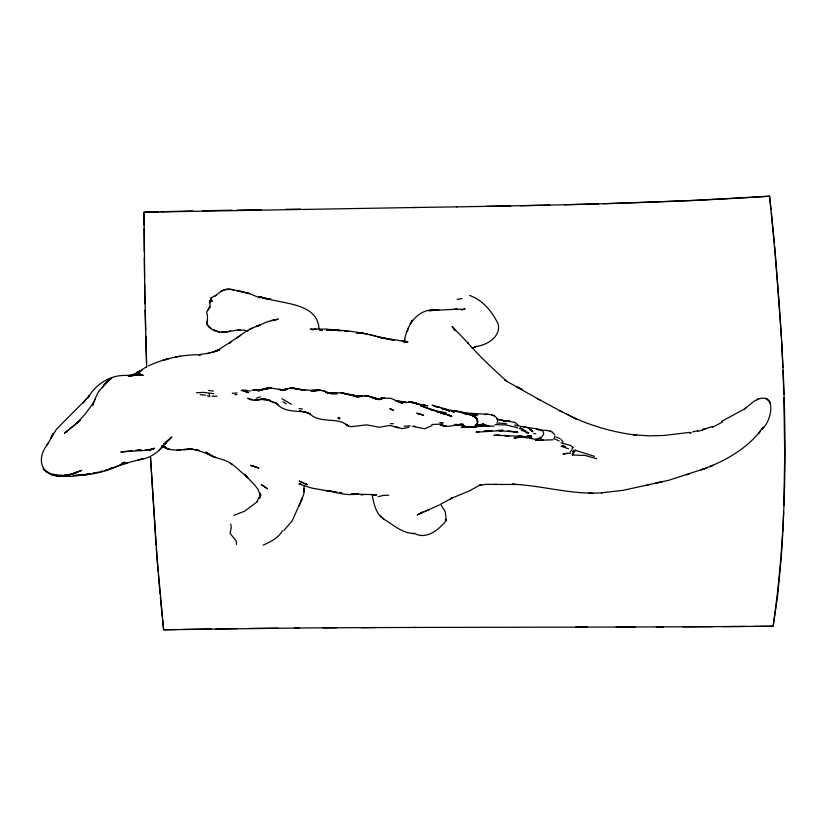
<?xml version="1.0" encoding="UTF-8"?>
<svg xmlns="http://www.w3.org/2000/svg" width="826" height="826" viewBox="0 0 826 826"><rect width="100%" height="100%" fill="white"/><g stroke="black" fill="none" stroke-linecap="round" stroke-linejoin="round"><path stroke-width="1.24" d="M209.721 302.574L209.587 300.592L210.134 306.033L208.131 309.915M746.528 407.466L744.525 408.984L754.355 400.951L758.547 399.01L756.957 399.629C777.824 390.987 771.556 422.705 761.427 429.572L763.338 427.083L758.557 433.464L760.405 431.017C745.537 449.891 723.328 461.992 700.995 469.88L704.341 468.714L668.286 480.422L655.885 482.983L662.307 481.888M783.905 505.471L784.7 454.92L783.915 397.657M783.678 512.203L782.8 532.398M208.792 326.889L207.76 325.072L210.692 328.17L207.285 325.072C206.727 320.643 208.524 316.503 206.531 312.156L210.041 306.9L209.277 308.005M319.032 328.727C317.473 303.638 285.373 304.123 266.932 298.661L268.357 298.94L260.644 297.092L263.731 297.928L261.284 297.226M782.718 534.081L781.355 555.95M304.092 485.76L303.875 493.783L301.583 500.102M781.241 557.633L777.555 596.227L773.115 626.242L754.066 626.397M206.903 322.976L207.563 320.509M211.425 297.763C209.752 298.867 214.832 295.522 216.474 295.491M554.742 436.118L554.432 437.584M596.785 458.76L585.169 455.467L572.397 454.992L572.614 453.763M207.006 321.655L207.285 325.072M260.304 495.621L259.87 497.613L260.541 493.752L260.283 497.748L260.262 493.886L260.448 495.889L258.073 489.405L254.924 485.316L244.857 474.723L247.8 477.779L234.016 465.606L230.32 463.262L232.085 464.336C224.207 457.996 213.284 458.998 205.829 452.225L209.277 454.393L195.39 449.52L199.149 450.573L191.735 449.22L187.75 449.034L193.439 449.375L183.589 449.509L191.24 449.127C181.503 449.592 171.065 452.049 162.195 446.37L164.415 447.31L162.041 446.432M404.358 341.634L404.864 339.94L404.079 342.563C406.609 324.153 418.338 307.251 438.885 309.895L428.508 310.721M594.544 456.365L575.226 450.242L574.287 451.76L572.934 451.636M212.055 300.272L209.732 301.335L212.065 300.901L210.516 299.126L211.043 298.382L210.516 299.126L212.065 300.901M260.644 494.578L257.041 501.372M92.698 405.442L95.073 399.505M283.907 530.478L292.177 520.876L302.471 497.665L300.953 501.599M408.581 327.819L407.28 331.422M299.115 506.162L301.882 499.307M477.098 423.81L477.48 423.18L476.292 424.729L477.573 422.571L476.963 419.185L477.748 421.869C477.17 417.491 472.813 415.034 468.817 414.384L472.358 415.189L469.498 414.538L472.709 415.499L470.417 414.766L473.381 415.994L477.232 419.505M573.998 450.098L572.614 452.307M258.848 498.512L260.737 495.001L259.663 496.984M440.568 504.108L445.297 511.79L446.298 520.535C439.143 529.456 426.195 540.297 414.26 533.255M211.435 300.303L211.208 300.984L211.972 300.809M572.397 454.992L575.226 450.242M48.61 442.488L47.01 445.069L56.405 429.283L89.58 395.871L87.701 397.512M47.474 444.326C33.577 462.209 44.728 480.453 67.236 475.26L64.067 475.415L69.735 475.342L63.798 475.373M102.362 387.724L105.934 382.717L111.727 378.143L106.399 382.025L110.364 379.062L105.934 382.717L103.642 385.732M89.177 396.005L87.649 397.874L89.177 396.005L88.33 397.244C95.382 384.947 108.712 375.964 123.022 375.469M282.451 530.808C278.248 538.046 270.525 541.856 263.164 545.119M85.233 400.094L83.127 402.964L86.792 398.369M104.83 384.204L103.808 385.566L108.505 380.414L98.356 391.834L92.605 404.224L92.966 403.584L84.572 414.879L74.949 424.76L64.583 433.092L80.638 420.124M158.984 450.438L164.808 443.562C158.747 452.627 149.155 458.822 138.179 459.845L142.97 458.74L127.256 462.87L128.04 462.581L104.995 470.727M210.516 299.126L211.064 298.041M162.361 446.629L171.891 436.975L165.324 442.653L168.225 440.175M570.074 451.905L571.984 449.84L572.315 447.816M76.911 423.304L76.488 423.645L78.604 421.921M240.603 335.263L237.114 337.813L246.065 331.216L252.085 328.17M476.85 424.172L475.249 425.349L476.85 424.492L475.662 424.936M238.745 336.626L215.999 351.411M64.552 433.113L66.73 431.585M257.774 501.361L244.816 511.087L233.81 515.393M164.013 443.552L164.942 442.942M422.891 511.779L417.223 514.908L439.484 504.882M146.708 366.641L137.88 372.299L142.031 370.285L138.2 371.824M721.707 421.384L744.773 408.798M153.481 448.9L145.541 449.953L150.921 449.778L154.534 448.239L149.227 450.129L122.011 451.791L123.755 451.43M133.027 374.581L140.368 371.07L136.517 372.464M717.102 424.853L722.306 422.117M441.538 503.715L452.359 497.923L468.972 491.088L479.41 485.399L485.667 484.346L496.736 484.428L494.103 484.459M133.729 374.539L132.015 375.52L136.476 374.539L132.914 375.314M220.749 291.485C227.48 287.334 235.978 290.453 243.185 291.836L236.897 291.02M563.022 445.338L561.071 446.226L568.525 448.797M273.334 320.715L274.087 320.312M716.287 425.287L712.291 427.414M212.385 352.32L219.799 349.543L209.732 353.001L198.767 354.715L200.801 354.788C182.897 354.488 164.859 358.288 148.556 365.794M451.595 498.295L450.242 498.956L452.359 497.923M250.113 328.996L260.2 324.866L256.256 326.415M258.239 325.661L256.349 326.538L267.387 321.706L278.269 319.084L274.562 320.075L275.502 319.683M132.377 375.531L136.589 373.786L133.017 375.19L139.449 373.207L132.305 375.19L140.183 373.362L132.098 375.241M424.574 511.573L429.437 509.466M421.394 512.925L422.21 512.574M124.54 462.457L121.752 463.531L124.984 462.24C109.259 470.996 91.376 475.869 73.318 475.466L88.96 474.062L87.184 474.32M217.506 350.72L219.086 350.048L214.099 351.845M461.538 310.06L465.131 308.728L463.716 309.069M710.009 466.607L713.065 465.327L710.143 466.556M140.399 449.767L138.603 450.521L140.967 449.685M406.175 341.799L404.812 342.356L407.972 341.943L378.019 337.122L381.942 337.762M214.388 296.358C220.201 292.28 225.488 286.488 233.675 290.143M230.578 330.782C223.495 333.952 214.502 332.279 208.968 326.879M133.017 375.19L134.473 374.612L131.706 375.531M109.806 468.621L112.109 467.722M704.041 468.869L707.221 467.661M689.307 473.814L686.396 474.857M124.602 463.851L128.04 462.581M552.997 439.773L535.671 440.403L543.167 439.876M63.127 475.373L54.588 475.126L57.448 475.466L51.604 474.31C60.071 477.366 69.394 475.642 77.427 472.08L71.139 474.351L73.927 473.391L65.368 475.239M71.408 474.33L81.712 470.345L71.635 474.248M105.738 470.066L107.411 469.478M256.359 398.246L260.386 396.831M462.013 298.558L457.16 299.404M432.101 425.566L424.678 428.756L413.805 426.629M251.785 390.109L259.199 390.316L262.885 389.428L254.418 390.378L257.578 390.512L261.161 389.944L253.2 390.399L260.892 390.058L268.636 387.724L257.764 390.584L268.677 388.375L263.04 389.273L268.636 387.724L283.494 389.986L285.218 390.027L280.004 389.676L285.445 389.717L278.331 389.449L283.762 389.789L287.458 389.015L282.11 389.924L291.072 388.034L305.692 390.099M712.724 426.423L702.833 429.551M131.355 375.572L133.709 374.818L131.53 375.489M471.966 348.045L475.673 346.941M265.745 388.705L263.432 389.098L267.531 388.602L259.467 390.378L261.357 389.8M697.474 431.471L699.157 430.955M245.683 390.254L244.362 390.646L246.478 390.378L243.04 390.512L246.974 390.708L241.202 390.574L243.143 390.388M263.04 389.273L265.136 388.633M258.445 391.059L261.852 390.048M473.133 347.715L474.971 347.188M494.227 425.968L490.902 426.237L482.787 425.018L488.589 425.72L461.238 427.352L469.581 427.011L465.41 427.083M100.504 471.646L102.279 471.161M123.559 451.471L121.949 451.894L132.274 450.707L131.427 450.717M517.396 437.305L513.989 438.183L519.451 437.367L527.762 437.408L523.715 437.419L532.161 438.234L530.003 438.11C540.07 442.633 551.727 430.635 535.847 428.653L536.817 428.828L523.911 427.011M408.88 427.269L402.241 428.694L395.096 426.536L398.628 427.93M129.362 376.202L130.869 375.83M601.442 492.833L623.269 490.303L650.392 484.304M207.037 353.662L209.732 353.001M128.319 376.367L130.756 375.768M646.944 485.141L658.942 482.487M378.246 496.632L383.574 495.373L388.788 495.208M275.244 319.621L271.279 320.529M123.208 451.543L120.833 452.101L122.382 451.739M374.89 494.691L376.202 494.671L350.978 494.113M99.998 471.78L102.496 471.223M129.858 375.964L134.989 374.859M96.828 472.462L98.593 472.069M697.774 430.697L692.642 431.822M131.964 375.479L141.525 374.694L131.964 375.479L137.116 374.643L133.482 375.159M139.243 449.922L137.705 450.253L139.945 449.964L135.939 450.315M689.7 433.268L691.445 432.896M93.317 473.205L95.073 472.844M175.587 357.008L180.244 356.161M93.162 473.236L94.866 472.885M570.88 453.206L563.002 453.97L567.782 453.154M130.436 375.82L140.038 374.684L129.3 375.458L143.239 375.293L133.895 375.128M87.164 474.413L90.674 473.732L88.052 474.207M479.183 431.626L476.013 432.204L503.024 430.46L499.028 430.583L517.954 432.256L513.638 431.657M700.004 430.697L702.554 430.222M86.307 474.558L71.521 476.385L59.957 476.158L52.472 474.847L46.132 471.099M477.108 424.626L475.869 424.843L483.499 424.347L482.735 424.223L485.543 424.76L482.208 424.089M690.061 432.359L663.815 435.478L648.482 435.849L633.532 434.744L636.65 435.188C614.245 432.514 592.221 426.278 571.768 416.758L576.414 419.019L559.553 410.594L561.907 411.699M244.672 330.018L237.764 330.39M410.14 425.834L404.162 426.195M86.596 474.434L88.96 474.062M469.075 426.743L465.523 427.29L471.409 426.629M177.063 450.201L180.822 449.643L179.407 449.85M356.667 493.721L354.127 494.082L358.112 493.566C348.138 496.25 338.092 492.998 328.407 490.716L329.987 491.057L327.705 490.572L337.328 492.317M196.474 392.742L203.557 392.381L213.82 393.754M383.677 398.018L380.714 398.246L390.636 398.225L402.551 403.398L395.447 400.589L405.834 402.128L397.378 401.581M491.997 430.738L483.799 431.44L487.898 431.089M356.109 396.893L362.397 396.325M485.389 431.492L489.498 430.935M468.352 426.856L463.448 427.352L467.63 426.97M481.94 425.958L483.024 425.834L479.916 426.154L484.129 425.762L479.761 426.175L487.164 425.4M377.719 398.937L375.541 399.061L378.525 398.927L375.045 399.123L380.518 399.309L373.713 398.122L372.918 397.905L379.743 399.226L367.167 395.809L355.934 395.902L355.242 395.85L362.49 395.716L355.934 395.902L348.799 394.591L353.094 395.571L352.33 395.427M499.338 434.848L493.917 435.323L509.188 435.601L505.027 435.942M458.368 424.585L461.073 424.285L448.105 426.392L440.227 425.111M478.667 426.319L474.867 426.722L481.31 426.03M356.357 396.779L362.562 396.335M240.252 329.512L228.389 331.66L221.544 331.711M483.024 425.834L473.835 426.815M316.306 390.419L313.147 390.76L315.697 390.502M315.305 390.306L316.492 390.244L311.732 390.419L320.013 389.944L331.433 393.455L328.098 392.567L332.444 393.455L327.839 392.587L337.338 393.589L329.171 393.021L333.766 393.486M337.38 393.527L331.309 393.971M468.982 427.166L472.524 426.825M475.053 346.662C486.204 345.505 500.979 337.349 498.212 324.153C492.451 311.877 482.735 300.014 469.602 295.44M469.932 427.073L478.966 426.288M602.422 492.781C572.098 495.053 542.434 485.471 512.244 484.17L515.176 484.48L496.302 484.439M381.447 398.266L384.782 397.998M315.955 390.45L313.921 390.615L318.516 390.471L311.01 390.739L311.991 390.688M237.155 393.042L232.323 393.217M360.755 494.774L363.378 494.567L361.922 494.671M457.449 309.151L454.599 309.368L461.796 309.244M434.063 310.277L429.83 310.576L456.561 309.213M431.853 424.471L442.932 424.027M316.203 329.068L314.272 329.182L326.115 329.078L339.858 330.514M332.888 393.321L333.663 393.341L329.213 393.197L336.564 393.093L325.578 392.639M475.074 426.588L476.013 426.536M496.694 430.47L502.962 430.449M234.832 394.714L236.948 394.591M488.187 414.322L484.552 414.518C489.591 413.774 498.006 415.055 497.634 421.694M355.335 493.896L351.866 494.031M484.449 431.224L487.092 431.151M505.997 435.86L521.464 436.2L518.274 436.19M412.246 426.35L415.024 426.216M466.174 427.073L466.897 427.042M148.091 449.902L150.921 449.778M131.582 375.303L122.465 375.469M314.778 390.543L317.711 390.44L316.977 390.368M598.623 203.857L564.416 204.755M603.517 203.723L693.902 200.429L769.564 196.206L771.061 209.587M499.028 430.583L502.146 430.491M158.726 211.786L144.065 212.199L144.085 225.271M161.163 211.724L192.933 210.96M500.907 430.522L503.117 430.47M496.663 423.015L506.328 423.614M549.755 205.096L520.421 205.726M359.847 396.387L362.315 396.335M202.711 210.754L232.034 210.186M460.288 424.368L463.283 424.306L461.548 424.172M177.889 629.495L163.61 629.794L162.598 620.047M486.215 206.366L510.654 205.922M182.649 629.412L211.219 628.937M236.917 210.093L261.357 209.68M456.561 206.872C560.937 205.075 665.374 203.062 769.564 196.206C783.957 338.774 793.869 483.809 773.115 626.242L723.122 626.604M57.892 475.57L60.979 475.518L57.758 475.57M285.796 209.298L300.468 209.092M412.886 207.532L456.881 206.861M529.662 429.788L531.097 429.768M376.202 494.671L372.887 494.722L376.79 494.867M414.982 207.502L144.065 212.199L144.798 293.478L146.687 367.147M212.076 396.212L216.908 396.253M215.978 628.865L237.413 628.586M249.318 628.441L277.887 628.163M299.58 627.987L163.61 629.794L157.188 559.883L150.497 457.15L156.052 545.181M294.552 628.028L336.967 627.75M746.931 626.449L656.309 626.924M323.121 627.832L375.355 627.574M682.648 626.82L713.592 626.666M361.22 627.636L415.974 627.44M635.029 626.996L575.701 627.13M616.155 627.048L663.598 626.893M414.549 627.45L587.41 627.11M336.337 393.568L331.763 393.434M487.474 414.363L465.895 412.99L454.765 410.501L457.346 411.678L456.437 411.152M503.602 421.115L509.725 421.559L497.634 419.629M200.15 394.683L205.519 395.148M439.793 422.654L443.18 422.695M454.579 424.368L459.039 424.915L456.582 424.44C462.064 424.936 467.217 427.569 472.771 427.052C480.195 426.34 478.553 415.581 471.791 415.158L476.303 418.4M495.156 424.657L506.111 424.915L517.809 427.806M299.962 484.108L301.056 484.129L298.971 484.046L311.887 488.104L331.691 491.563M401.539 402.035L405.36 402.107M489.333 425.886L486.215 425.803L489.116 425.948M519.575 426.092L527.329 427.548L531.345 429.933L532.842 431.719M390.512 423.635L393.331 423.728M314.83 329.161L310.153 329.016M508.63 421.115L515.207 422.52L518.676 425.596M316.699 390.295L320.343 390.43L319.394 390.399M509.869 421.167L502.342 420.455L503.54 420.661L496.457 418.73M336.832 330.4L334.406 330.214L338.846 330.483L326.673 330.183L345.382 330.555L363.636 333.219L359.486 332.754M332.95 330.245L330.761 330.142L332.785 330.266M328.5 393.135L340.209 392.773L358.711 396.656L350.864 394.942L354.23 395.871L353.208 395.633M248.771 392.567L245.725 392.298M137.911 374.932L141.845 375.149M340.962 392.877L359.238 396.284L349.574 394.776M519.275 436.19L525.078 436.541C519.564 436.933 534.329 436.231 530.55 436.097L531.376 435.891L527.855 436.159L531.252 436.427L527.071 435.983L529.951 436.376L528.619 436.087M336.409 330.379L341.902 330.689M266.158 388.695L268.202 388.819M312.971 390.45L302.017 389.707M301.893 411.441L299.27 411.038L305.135 411.926C295.388 410.811 284.289 412.04 276.916 404.007L278.682 405.401M540.679 430.129L547.277 430.511L551.685 431.647L554.835 434.703M223.784 331.876L226.076 332.052M442.653 412.442L435.911 411.276L451.141 415.881L420.517 405.742L435.911 411.276L446.112 412.711L445.152 412.628M372.082 494.464C373.889 503.55 375.479 513.617 383.904 519.203C393.537 524.902 402.407 533.451 414.311 533.586M411.647 533.379L413.991 533.565M404.09 402.179L408.034 402.53M535.713 433.702L533.803 433.474M473.566 414.456L477.056 414.786L465.688 413.599L477.903 414.91M208.596 390.409L213.366 391.07M250.392 391.09L247.17 390.677M465.286 413.805L466.339 413.909M56.911 475.611L60.453 475.972M464.893 413.816L473.412 414.342L462.89 413.176M424.719 405.432L425.297 405.535L421.559 404.843L427.878 405.783L420.444 404.792L414.28 402.912M512.616 431.471L507.98 430.78M330.844 393.331L327.23 392.877M357.472 332.506L371.628 335.005M299.136 408.571L302.347 408.973M383.47 337.927L381.261 337.535L394.384 340.302L377.616 337.039L379.764 337.411M251.982 399.495L247.717 398.215C254.511 403.222 262.792 396.748 269.988 400.507L261.594 399.288L264.96 399.257L260.097 399.412L265.156 399.598L260.902 398.813M327.581 392.877L329.987 393.217M402.19 341.179L403.945 341.458M243.267 291.96L249.762 293.612L240.067 291.423M344.442 331.143L346.455 331.433M538.036 429.809L539.306 429.995M325.929 490.644L329.357 491.181M396.872 401.188L400.187 401.684L397.285 401.24M334.003 491.914L336.316 492.265M245.384 330.617L247.914 331.009M463.84 413.299L464.78 413.444M247.026 330.865L245.26 330.586L247.759 331.019M344.576 393.372L341.757 392.918L349.832 394.663M465.688 413.599L467.444 413.919L462.312 412.824L467.444 413.919M346.011 331.226L348.066 331.587M452.214 411.41L454.269 411.782L452.214 411.41L453.133 411.616M562.537 443.19L570.529 445.472L573.42 447.723M52.802 474.176L55.435 474.661M246.489 293.147L249.844 293.767L259.767 297.866M356.522 332.857L358.66 333.26M381.426 337.555L369.439 334.499M446.721 409.696L448.714 410.088L446.794 409.706M441.9 408.705L444.863 409.314M356.718 332.919L358.773 333.353M444.718 409.283L442.715 408.86L444.646 409.273M295.501 388.695L294.046 388.375L302.388 389.955L295.501 388.695L297.505 389.191M303.07 411.616L308.676 413.268L304.495 411.761L306.209 412.298M219.169 331.949L212.922 329.543L214.76 330.689M464.078 413.217L474.733 414.962L449.406 410.037L432.07 405.174L437.429 407.507M422.107 404.946L413.62 402.489L408.281 401.839L418.379 404.141L411.162 401.963L413.237 402.592M555.96 437.026L560.018 438.575M449.086 410.728L449.964 410.935M437.635 406.898L441.611 407.848M437.997 411.74L436.861 411.472L442.024 412.907M440.816 425.142L446.04 426.102L441.745 425.287L445.142 426.175M263.494 297.794L266.55 298.537M365.495 333.559L367.456 334.034M443.087 413.32L441.673 412.969L445.648 414.012L440.361 412.525L443.139 413.279M251.662 465.627L250.454 465.337L258.992 468.084L251.662 465.627L255.42 466.855M521.423 430.429L528.764 432.618M447.692 410.305L449.798 410.832L447.692 410.305L448.549 410.553M161.979 446.288L164.457 446.938L161.989 446.216M443.552 409.035L444.378 409.252L442.395 408.643M550.426 431.296L549.899 431.151L551.685 431.647M445.999 409.882L446.825 410.119M493.917 415.674L491.615 415.024L493.029 415.437M514.65 425.008L517.995 425.968M411.585 402.117L415.22 403.181M464.119 425.865L461.548 425.111L463.438 425.669M261.78 297.463L258.796 296.565L264.95 298.527L259.426 296.73M525.832 430.759L519.327 428.436M442.344 408.633L444.099 409.19M338.195 417.367L339.982 417.956M270.949 400.806L264.537 399.072L268.977 400.238L266.726 399.474L272.828 402.303M337.917 418.328L339.775 418.947M416.356 412.979L423.408 415.21L417.646 413.475L420.589 414.394L419.288 413.95M563.002 445.772L565.665 446.69M322.408 390.491L325.692 391.658L323.627 390.915M447.516 410.171L445.441 409.407L449.385 410.894M370.471 396.872L377.286 399.237L368.097 396.015L372.185 397.574M311.144 329.192L313.106 329.956M307.076 484.563L299.126 481.042L307.251 484.635L304.598 483.551M525.522 432.401L528.382 433.547M397.936 427.641L389.82 425.442L379.351 427.269L366.63 424.843L351.277 426.701L348.293 425.865L342.738 422.427C331.959 418.452 318.784 422.561 309.451 413.609L310.586 414.28L307.592 412.701M207.336 395.695L209.732 396.676L209.154 393.403M162.195 446.37L163.496 446.938M392.412 409.841L393.672 410.398L389.748 408.602L392.412 409.841L390.997 409.19M553.761 438.544L559.202 440.96M522.961 429.179L520.277 427.62M291.351 404.244L281.955 398.731M560.235 410.914L537.292 398.504L540.163 400.125M566.522 414.053L571.127 416.418M521.671 389.232L517.179 386.909L522.053 389.521M560.999 442.757L562.888 443.779M767.375 399.288L765.661 398.339L768.769 400.703M504.696 380.136L537.871 398.824M282.853 401.725L286.209 403.749M506.988 381.478C493.483 369.201 479.823 356.749 467.702 342.769L468.166 343.255L452.142 326.456L455.012 330.813M531.934 431.017L531.128 430.377L532.615 431.647M380.321 515.93L383.904 519.203M560.999 439.38L563.156 442.065M445.173 519.275L446.298 520.535M230.784 524.097L231.228 527.886L230.031 533.307L236.236 541.051L236.546 544.396M209.721 301.583L209.959 302.636M259.953 493.029L260.448 495.889M771.422 212.943L774.447 243.092M162.268 616.795L160.389 597.281M774.767 246.437L781.427 337.101M160.089 594.018L158.386 574.493M158.107 571.241L156.3 548.433M781.613 340.467L782.872 367.363M783.017 370.729L783.822 394.291M146.522 362.469L145.758 336.337M145.583 329.811L145.128 310.215M144.994 303.679L144.643 284.072M144.54 277.546L144.302 257.939M144.24 251.403L144.096 228.534M51.77 436.18L50.727 438.234L53.473 433.309L51.77 436.18M411.761 321.242L410.109 323.978L412.453 320.23L411.761 321.242M230.423 342.522L228.916 343.554L230.929 342.243L230.423 342.522M164.519 359.826L162.505 360.57L168.845 358.505L164.519 359.826M705.497 428.797L703.071 429.572L705.497 428.797M166.047 443.335L163.785 443.996L166.047 443.335M540.927 437.976L539.967 438.245L540.927 437.976M481.548 484.738L479.472 485.285L481.548 484.821M522.166 436.582L518.573 437.078L522.156 436.644M258.817 399.763L254.098 400.383L258.817 399.763M315.119 390.626L311.226 391.132L315.119 390.626M268.935 387.704L266.612 387.952L270.68 387.745L268.935 387.704M381.819 398.989L378.329 399.175L381.819 398.989M292.063 388.148L289.637 388.261L294.779 388.365L291.072 388.034L293.416 388.179L292.063 388.148M322.202 330.328L320.096 330.379L322.202 330.328M593.058 493.421L589.072 493.37L593.058 493.421M271.186 388.426L268.884 388.313L271.186 388.426M516.828 431.884L513.245 431.74L516.828 431.884M339.145 330.297L337.163 330.194L339.145 330.297M267.066 298.702L265.342 298.516L270.598 299.115L267.066 298.702M472.678 414.476L468.259 413.94L472.678 414.476M244.672 390.677L241.935 390.295L246.984 391.245L243.691 390.43L244.672 390.677M341.788 493.07L339.548 492.73L341.788 493.07M367.405 396.222L364.607 395.716L368.097 396.356L367.405 396.222M378.742 399.443L376.315 399.01L379.65 399.619L378.742 399.443M454.063 411.74L452.018 411.338L454.063 411.74M414.198 402.613L413.62 402.489L417.367 403.759L414.198 402.613M444.894 413.836L441.714 413.196L445.875 414.043L440.723 412.897L444.894 413.836M433.423 410.233L430.088 409.355L434.404 410.47L431.069 409.644L433.423 410.233M213.727 457.057L206.314 452.421L209.505 454.94L215.638 457.552L208.028 453.856L213.727 457.057M373.631 335.48L375.593 336.13L373.631 335.48M165.747 447.227L162.01 446.05L165.747 447.227M169.216 449.179L165.623 447.96L169.216 449.179M277.268 403.625L272.941 402.076L277.268 403.625M449.86 415.685L448.002 414.982L451.822 416.572L449.86 415.685M209.35 454.238L207.047 453.319L209.35 454.238M46.845 472.142L43.22 468.92L46.845 472.142M348.293 425.865L345.681 424.275L348.293 425.865M263.432 485.925L261.501 484.707L267.428 488.827L263.432 485.925M769.667 402.014L769.285 401.312L770.152 403.088L769.667 402.014M303.989 490.024L303.834 488.517L304.102 491.935L303.989 490.024"/></g></svg>
